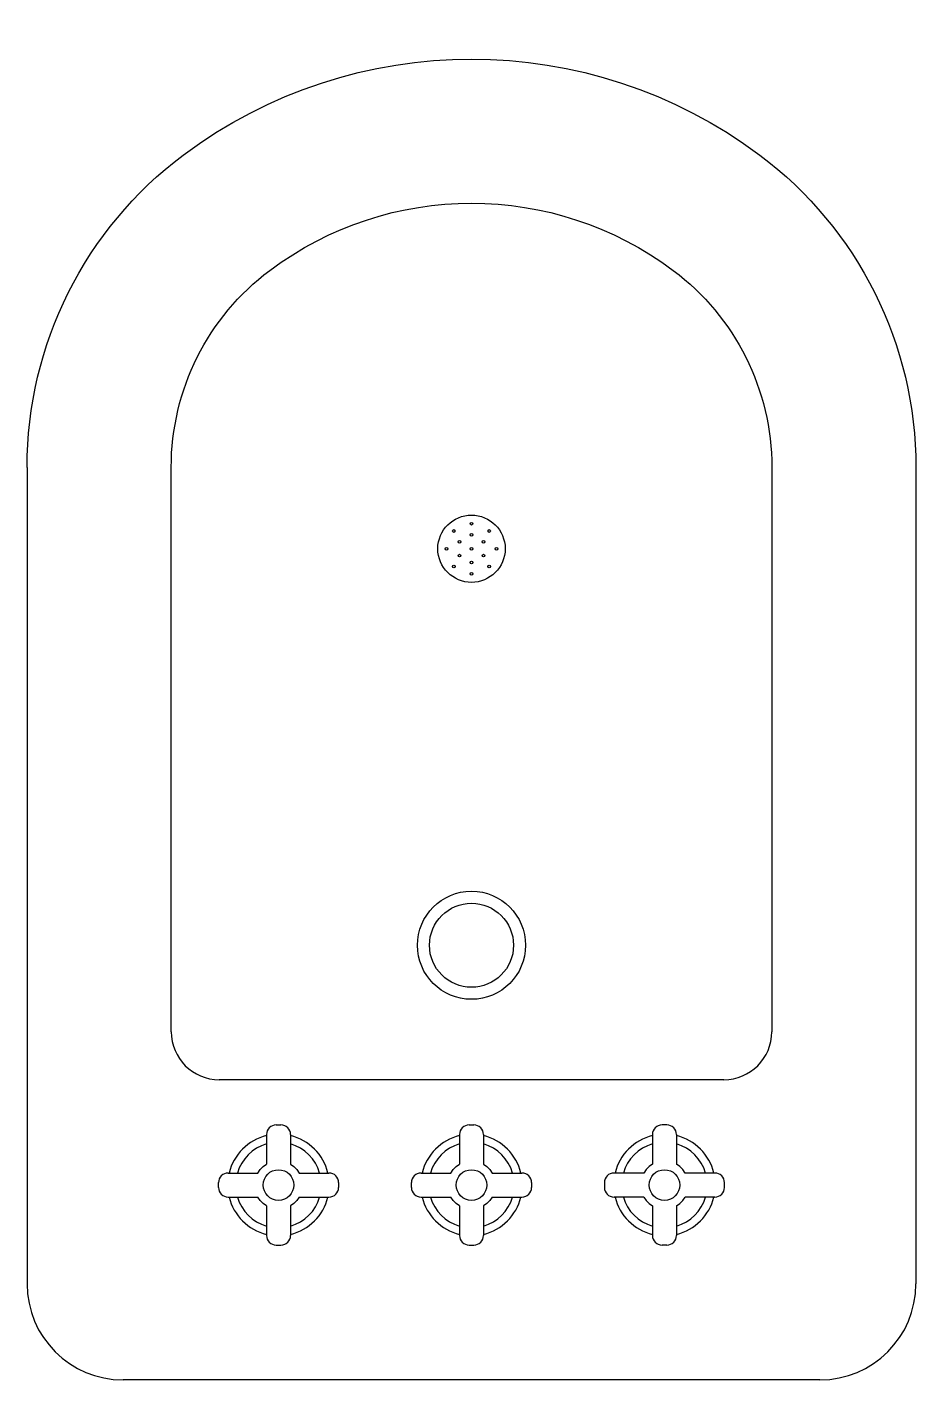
# Model space of a CAD drawing. Header units: millimetres. Extents: x -185 to 185, y 0 to 563.
import ezdxf

# ---------------------------------------------------------------- set-up
doc = ezdxf.new("R2010")
doc.units = ezdxf.units.MM
doc.layers.add('ceco.net 368', color=7, linetype='Continuous')

msp = doc.modelspace()

# ---------------------------------------------------------------- linework, layer by layer
at = {"layer": 'ceco.net 368', "linetype": 'Continuous'}
for p, q in [((-185.01, 380), (-185.01, 40)), ((-124.99, 145), (-124.99, 380)), ((125.01, 380), (125.01, 145)), ((185.01, 380), (185.01, 40)), ((105.01, 125), (-104.99, 125)), ((-85.33, 102.16), (-85.33, 89.82)), ((-81.33, 106.16), (-79.33, 106.16)), ((-75.33, 102.16), (-75.33, 89.82)), ((-5, 102.16), (-5, 89.82)), ((-1, 106.16), (1, 106.16)), ((5, 102.16), (5, 89.82)), ((75.33, 102.16), (75.33, 89.82)), ((81.33, 106.16), (79.33, 106.16)), ((85.33, 102.16), (85.33, 89.82)), ((-101.33, 86.16), (-88.99, 86.16)), ((-88.99, 86.16), (-87.99, 87.58)), ((-87.99, 87.58), (-86.75, 88.82)), ((-86.75, 88.82), (-85.33, 89.82)), ((-75.33, 89.82), (-73.9, 88.82)), ((-73.9, 88.82), (-72.66, 87.58)), ((-72.66, 87.58), (-71.67, 86.16)), ((-71.67, 86.16), (-59.33, 86.16)), ((-21, 86.16), (-8.66, 86.16)), ((-8.66, 86.16), (-7.66, 87.58)), ((-7.66, 87.58), (-6.43, 88.82)), ((-6.43, 88.82), (-5, 89.82)), ((5, 89.82), (6.43, 88.82)), ((6.43, 88.82), (7.66, 87.58)), ((7.66, 87.58), (8.66, 86.16)), ((8.66, 86.16), (21, 86.16)), ((71.67, 86.16), (59.33, 86.16)), ((72.66, 87.58), (71.67, 86.16)), ((73.9, 88.82), (72.66, 87.58)), ((75.33, 89.82), (73.9, 88.82)), ((86.75, 88.82), (85.33, 89.82)), ((87.99, 87.58), (86.75, 88.82)), ((88.99, 86.16), (87.99, 87.58)), ((101.33, 86.16), (88.99, 86.16)), ((-105.33, 80.16), (-105.33, 82.16)), ((-55.33, 82.16), (-55.33, 80.16)), ((-25, 80.16), (-25, 82.16)), ((25, 82.16), (25, 80.16)), ((55.33, 82.16), (55.33, 80.16)), ((105.33, 80.16), (105.33, 82.16)), ((-101.33, 76.16), (-88.99, 76.16)), ((-87.99, 74.73), (-88.99, 76.16)), ((-86.75, 73.5), (-87.99, 74.73)), ((-85.33, 72.5), (-86.75, 73.5)), ((-73.9, 73.5), (-75.33, 72.5)), ((-72.66, 74.73), (-73.9, 73.5)), ((-71.67, 76.16), (-72.66, 74.73)), ((-71.67, 76.16), (-59.33, 76.16)), ((-21, 76.16), (-8.66, 76.16)), ((-7.66, 74.73), (-8.66, 76.16)), ((-6.43, 73.5), (-7.66, 74.73)), ((-5, 72.5), (-6.43, 73.5)), ((6.43, 73.5), (5, 72.5)), ((7.66, 74.73), (6.43, 73.5)), ((8.66, 76.16), (7.66, 74.73)), ((8.66, 76.16), (21, 76.16)), ((71.67, 76.16), (59.33, 76.16)), ((71.67, 76.16), (72.66, 74.73)), ((72.66, 74.73), (73.9, 73.5)), ((73.9, 73.5), (75.33, 72.5)), ((85.33, 72.5), (86.75, 73.5)), ((86.75, 73.5), (87.99, 74.73)), ((87.99, 74.73), (88.99, 76.16)), ((101.33, 76.16), (88.99, 76.16)), ((-85.33, 72.5), (-85.33, 60.16)), ((-75.33, 72.5), (-75.33, 60.16)), ((-5, 72.5), (-5, 60.16)), ((5, 72.5), (5, 60.16)), ((75.33, 72.5), (75.33, 60.16)), ((85.33, 72.5), (85.33, 60.16)), ((-81.33, 56.16), (-79.33, 56.16)), ((-1, 56.16), (1, 56.16)), ((81.33, 56.16), (79.33, 56.16)), ((145.01, 0), (-145.01, 0))]:
    msp.add_line(p, q, dxfattribs=at)
at = {"layer": 'ceco.net 368'}
for centre, radius in [((0, 346.12), 14.02), ((0, 356.55), 0.557), ((-7.38, 353.5), 0.557), ((-4.97, 348.99), 0.557), ((0, 351.87), 0.557), ((4.97, 348.99), 0.557), ((7.38, 353.5), 0.557), ((-10.43, 346.12), 0.557), ((-4.97, 343.25), 0.557), ((0, 346.12), 0.557), ((4.97, 343.25), 0.557), ((10.43, 346.12), 0.557), ((-7.38, 338.75), 0.557), ((0, 340.38), 0.557), ((7.38, 338.75), 0.557), ((0, 335.69), 0.557), ((-80.33, 81.16), 6.38), ((0, 81.16), 6.38), ((80.33, 81.16), 6.38)]:
    msp.add_circle(centre, radius, dxfattribs=at)
at = {"layer": 'ceco.net 368', "linetype": 'Continuous'}
for centre, radius, start, end in [((-104.99, 145), 20, 180, 270), ((105.01, 145), 20, 270, 0), ((-81.33, 102.16), 4, 90, 180), ((-79.33, 102.16), 4, 0, 90), ((-1, 102.16), 4, 90, 180), ((1, 102.16), 4, 0, 90), ((79.33, 102.16), 4, 90, 180), ((81.33, 102.16), 4, 0, 90), ((-101.33, 82.16), 4, 90, 180), ((-59.33, 82.16), 4, 0, 90), ((-21, 82.16), 4, 90, 180), ((21, 82.16), 4, 0, 90), ((59.33, 82.16), 4, 90, 180), ((101.33, 82.16), 4, 0, 90), ((-101.33, 80.16), 4, 180, 270), ((-59.33, 80.16), 4, 270, 0), ((-21, 80.16), 4, 180, 270), ((21, 80.16), 4, 270, 0), ((59.33, 80.16), 4, 180, 270), ((101.33, 80.16), 4, 270, 0), ((-81.33, 60.16), 4, 180, 270), ((-79.33, 60.16), 4, 270, 0), ((-1, 60.16), 4, 180, 270), ((1, 60.16), 4, 270, 0), ((79.33, 60.16), 4, 180, 270), ((81.33, 60.16), 4, 270, 0), ((-145.01, 40), 40, 180, 270), ((145.01, 40), 40, 270, 0)]:
    msp.add_arc(centre, radius, start, end, dxfattribs=at)
at = {"layer": 'ceco.net 368'}
for centre, radius, start, end in [((-80.33, 81.16), 21.17, 103.6622, 166.3377), ((-80.33, 81.16), 21.17, 13.6623, 76.3377), ((0, 81.16), 21.17, 103.6622, 166.3377), ((0, 81.16), 21.17, 13.6623, 76.3377), ((80.33, 81.16), 21.17, 103.6623, 166.3377), ((80.33, 81.16), 21.17, 13.6623, 76.3378), ((-80.33, 81.16), 17.84, 106.2807, 163.7193), ((-80.33, 81.16), 17.84, 16.2807, 73.7192), ((0, 81.16), 17.84, 106.2807, 163.7193), ((0, 81.16), 17.84, 16.2807, 73.7192), ((80.33, 81.16), 17.84, 106.2808, 163.7193), ((80.33, 81.16), 17.84, 16.2807, 73.7193), ((-80.33, 81.16), 21.17, 193.6623, 256.3378), ((-80.33, 81.16), 17.84, 196.2807, 253.7193), ((-80.33, 81.16), 17.84, 286.2808, 343.7193), ((-80.33, 81.16), 21.17, 283.6623, 346.3377), ((0, 81.16), 21.17, 193.6623, 256.3378), ((0, 81.16), 17.84, 196.2807, 253.7193), ((0, 81.16), 17.84, 286.2808, 343.7193), ((0, 81.16), 21.17, 283.6623, 346.3377), ((80.33, 81.16), 21.17, 193.6623, 256.3377), ((80.33, 81.16), 17.84, 196.2807, 253.7192), ((80.33, 81.16), 17.84, 286.2807, 343.7193), ((80.33, 81.16), 21.17, 283.6622, 346.3377)]:
    msp.add_arc(centre, radius, start, end, dxfattribs=at)
at = {"layer": 'ceco.net 368', "linetype": 'Continuous', "extrusion": (0, 0, -1)}
for centre, major_axis, start_param, end_param in [((0.01, 350), (141.43, -141.43), 3.28349, 4.570424), ((-22.49, 380), (-114.92, -114.92), 0.785398, 1.712693), ((22.49, 380), (114.92, -114.92), 4.570492, 5.497787), ((0.01, 350), (98.99, -98.99), 3.28349, 4.570492), ((-22.49, 380), (-72.48, -72.48), 0.785398, 1.712693), ((22.51, 380), (72.48, -72.48), 4.570492, 5.497787), ((0, 181), (-15.91, -15.91), 3.926991, 10.210176), ((0, 181), (-12.37, -12.37), 3.926991, 10.210176)]:
    msp.add_ellipse(centre, major_axis=major_axis, ratio=1, start_param=start_param, end_param=end_param, dxfattribs=at)

doc.saveas('drawing.dxf')
